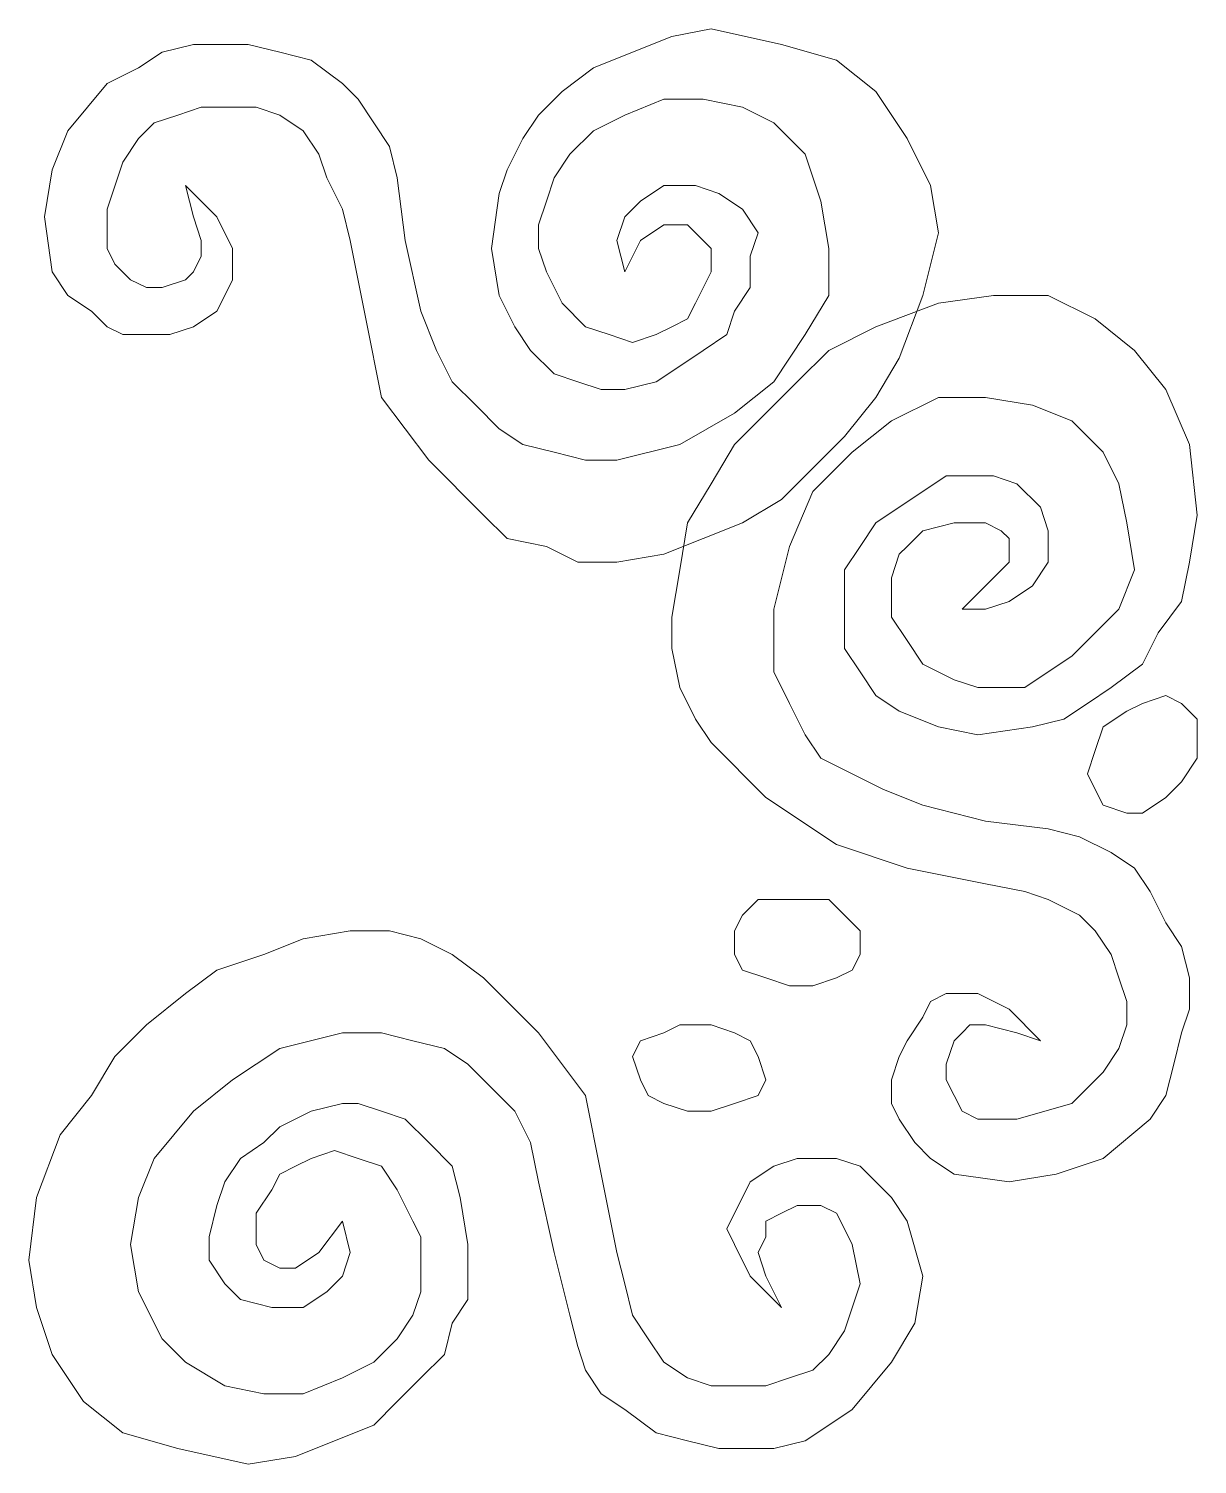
# Model space of a CAD drawing. Extents: x -66030 to 95157, y -13132 to 45879.
# Drawn here: x -14047 to -13465, y 10199 to 10914 of the extents above; entities that cross this region are included whole.
import ezdxf

# ---------------------------------------------------------------- set-up
doc = ezdxf.new("R2010")
doc.units = 0
doc.header["$LTSCALE"] = 100
doc.header["$MEASUREMENT"] = 0
doc.layers.get('0').update_dxf_attribs({"linetype": 'CONTINUOUS'})

msp = doc.modelspace()

# ---------------------------------------------------------------- linework, layer by layer
at = {"lineweight": 0}
for points in [[(-13749.83, 10792.87), (-13753.74, 10808.5), (-13749.83, 10820.21), (-13742.02, 10828.03), (-13730.3, 10835.84), (-13714.68, 10835.84), (-13702.96, 10831.93), (-13691.24, 10824.12), (-13683.43, 10812.4), (-13687.34, 10800.68), (-13687.34, 10785.06), (-13695.15, 10773.34), (-13699.06, 10761.62), (-13710.77, 10753.81), (-13722.49, 10746), (-13734.21, 10738.19), (-13749.83, 10734.28), (-13761.55, 10734.28), (-13773.27, 10738.19), (-13784.99, 10742.09), (-13796.71, 10753.81), (-13804.52, 10765.53), (-13812.33, 10781.15), (-13816.24, 10804.59), (-13812.33, 10831.93), (-13808.42, 10843.65), (-13800.61, 10859.27), (-13792.8, 10870.99), (-13781.08, 10882.71), (-13765.46, 10894.43), (-13745.93, 10902.24), (-13726.4, 10910.05), (-13706.87, 10913.96), (-13671.71, 10906.15), (-13644.37, 10898.33), (-13624.84, 10882.71), (-13609.22, 10859.27), (-13597.5, 10835.84), (-13593.6, 10812.4), (-13601.41, 10781.15), (-13613.13, 10749.91), (-13624.84, 10730.38), (-13640.47, 10710.85), (-13656.09, 10695.22), (-13671.71, 10679.6), (-13691.24, 10667.88), (-13710.77, 10660.07), (-13730.3, 10652.26), (-13753.74, 10648.35), (-13773.27, 10648.35), (-13788.89, 10656.16), (-13808.42, 10660.07), (-13820.14, 10671.79), (-13847.48, 10699.13), (-13870.92, 10730.38), (-13878.73, 10769.44), (-13886.54, 10808.5), (-13890.45, 10824.12), (-13898.26, 10839.74), (-13902.17, 10851.46), (-13909.98, 10863.18), (-13921.7, 10870.99), (-13933.41, 10874.9), (-13949.04, 10874.9), (-13960.76, 10874.9), (-13972.47, 10870.99), (-13984.19, 10867.09), (-13992, 10859.27), (-13999.82, 10847.56), (-14007.63, 10824.12), (-14007.63, 10804.59), (-14003.72, 10796.78), (-13995.91, 10788.97), (-13988.1, 10785.06), (-13980.29, 10785.06), (-13968.57, 10788.97), (-13964.66, 10792.87), (-13960.76, 10800.68), (-13960.76, 10808.5), (-13964.66, 10820.21), (-13968.57, 10835.84), (-13952.94, 10820.21), (-13945.13, 10804.59), (-13945.13, 10796.78), (-13945.13, 10788.97), (-13949.04, 10781.15), (-13952.94, 10773.34), (-13964.66, 10765.53), (-13976.38, 10761.62), (-13988.1, 10761.62), (-13999.82, 10761.62), (-14007.63, 10765.53), (-14015.44, 10773.34), (-14027.16, 10781.15), (-14034.97, 10792.87), (-14038.88, 10820.21), (-14034.97, 10843.65), (-14027.16, 10863.18), (-14007.63, 10886.62), (-13992, 10894.43), (-13980.29, 10902.24), (-13964.66, 10906.15), (-13952.94, 10906.15), (-13937.32, 10906.15), (-13921.7, 10902.24), (-13906.07, 10898.33), (-13890.45, 10886.62), (-13882.64, 10878.8), (-13874.82, 10867.09), (-13867.01, 10855.37), (-13863.11, 10839.74), (-13859.2, 10808.5), (-13851.39, 10773.34), (-13843.58, 10753.81), (-13835.77, 10738.19), (-13824.05, 10726.47), (-13812.33, 10714.75), (-13800.61, 10706.94), (-13784.99, 10703.04), (-13769.36, 10699.13), (-13753.74, 10699.13), (-13722.49, 10706.94), (-13695.15, 10722.56), (-13675.62, 10738.19), (-13660, 10761.62), (-13648.28, 10781.15), (-13648.28, 10804.59), (-13652.18, 10828.03), (-13660, 10851.46), (-13675.62, 10867.09), (-13691.24, 10874.9), (-13710.77, 10878.8), (-13730.3, 10878.8), (-13749.83, 10870.99), (-13765.46, 10863.18), (-13777.18, 10851.46), (-13784.99, 10839.74), (-13788.89, 10828.03), (-13792.8, 10816.31), (-13792.8, 10804.59), (-13788.89, 10792.87), (-13781.08, 10777.25), (-13769.36, 10765.53), (-13757.65, 10761.62), (-13745.93, 10757.72), (-13734.21, 10761.62), (-13726.4, 10765.53), (-13718.59, 10769.44), (-13714.68, 10777.25), (-13706.87, 10792.87), (-13706.87, 10804.59), (-13714.68, 10812.4), (-13718.59, 10816.31), (-13722.49, 10816.31), (-13730.3, 10816.31), (-13742.02, 10808.5), (-13749.83, 10792.87)], [(-13749.83, 10792.87), (-13753.74, 10808.5), (-13749.83, 10820.21), (-13742.02, 10828.03), (-13730.3, 10835.84), (-13714.68, 10835.84), (-13702.96, 10831.93), (-13691.24, 10824.12), (-13683.43, 10812.4), (-13687.34, 10800.68), (-13687.34, 10785.06), (-13695.15, 10773.34), (-13699.06, 10761.62), (-13710.77, 10753.81), (-13722.49, 10746), (-13734.21, 10738.19), (-13749.83, 10734.28), (-13761.55, 10734.28), (-13773.27, 10738.19), (-13784.99, 10742.09), (-13796.71, 10753.81), (-13804.52, 10765.53), (-13812.33, 10781.15), (-13816.24, 10804.59), (-13812.33, 10831.93), (-13808.42, 10843.65), (-13800.61, 10859.27), (-13792.8, 10870.99), (-13781.08, 10882.71), (-13765.46, 10894.43), (-13745.93, 10902.24), (-13726.4, 10910.05), (-13706.87, 10913.96), (-13671.71, 10906.15), (-13644.37, 10898.33), (-13624.84, 10882.71), (-13609.22, 10859.27), (-13597.5, 10835.84), (-13593.6, 10812.4), (-13601.41, 10781.15), (-13613.13, 10749.91), (-13624.84, 10730.38), (-13640.47, 10710.85), (-13656.09, 10695.22), (-13671.71, 10679.6), (-13691.24, 10667.88), (-13710.77, 10660.07), (-13730.3, 10652.26), (-13753.74, 10648.35), (-13773.27, 10648.35), (-13788.89, 10656.16), (-13808.42, 10660.07), (-13820.14, 10671.79), (-13847.48, 10699.13), (-13870.92, 10730.38), (-13878.73, 10769.44), (-13886.54, 10808.5), (-13890.45, 10824.12), (-13898.26, 10839.74), (-13902.17, 10851.46), (-13909.98, 10863.18), (-13921.7, 10870.99), (-13933.41, 10874.9), (-13949.04, 10874.9), (-13960.76, 10874.9), (-13972.47, 10870.99), (-13984.19, 10867.09), (-13992, 10859.27), (-13999.82, 10847.56), (-14007.63, 10824.12), (-14007.63, 10804.59), (-14003.72, 10796.78), (-13995.91, 10788.97), (-13988.1, 10785.06), (-13980.29, 10785.06), (-13968.57, 10788.97), (-13964.66, 10792.87), (-13960.76, 10800.68), (-13960.76, 10808.5), (-13964.66, 10820.21), (-13968.57, 10835.84), (-13952.94, 10820.21), (-13945.13, 10804.59), (-13945.13, 10796.78), (-13945.13, 10788.97), (-13949.04, 10781.15), (-13952.94, 10773.34), (-13964.66, 10765.53), (-13976.38, 10761.62), (-13988.1, 10761.62), (-13999.82, 10761.62), (-14007.63, 10765.53), (-14015.44, 10773.34), (-14027.16, 10781.15), (-14034.97, 10792.87), (-14038.88, 10820.21), (-14034.97, 10843.65), (-14027.16, 10863.18), (-14007.63, 10886.62), (-13992, 10894.43), (-13980.29, 10902.24), (-13964.66, 10906.15), (-13952.94, 10906.15), (-13937.32, 10906.15), (-13921.7, 10902.24), (-13906.07, 10898.33), (-13890.45, 10886.62), (-13882.64, 10878.8), (-13874.82, 10867.09), (-13867.01, 10855.37), (-13863.11, 10839.74), (-13859.2, 10808.5), (-13851.39, 10773.34), (-13843.58, 10753.81), (-13835.77, 10738.19), (-13824.05, 10726.47), (-13812.33, 10714.75), (-13800.61, 10706.94), (-13784.99, 10703.04), (-13769.36, 10699.13), (-13753.74, 10699.13), (-13722.49, 10706.94), (-13695.15, 10722.56), (-13675.62, 10738.19), (-13660, 10761.62), (-13648.28, 10781.15), (-13648.28, 10804.59), (-13652.18, 10828.03), (-13660, 10851.46), (-13675.62, 10867.09), (-13691.24, 10874.9), (-13710.77, 10878.8), (-13730.3, 10878.8), (-13749.83, 10870.99), (-13765.46, 10863.18), (-13777.18, 10851.46), (-13784.99, 10839.74), (-13788.89, 10828.03), (-13792.8, 10816.31), (-13792.8, 10804.59), (-13788.89, 10792.87), (-13781.08, 10777.25), (-13769.36, 10765.53), (-13757.65, 10761.62), (-13745.93, 10757.72), (-13734.21, 10761.62), (-13726.4, 10765.53), (-13718.59, 10769.44), (-13714.68, 10777.25), (-13706.87, 10792.87), (-13706.87, 10804.59), (-13714.68, 10812.4), (-13718.59, 10816.31), (-13722.49, 10816.31), (-13730.3, 10816.31), (-13742.02, 10808.5), (-13749.83, 10792.87)], [(-13581.88, 10624.92), (-13570.16, 10624.92), (-13558.44, 10628.82), (-13546.72, 10636.63), (-13538.91, 10648.35), (-13538.91, 10663.98), (-13542.82, 10675.69), (-13554.54, 10687.41), (-13566.25, 10691.32), (-13577.97, 10691.32), (-13589.69, 10691.32), (-13601.41, 10683.51), (-13613.13, 10675.69), (-13624.84, 10667.88), (-13632.65, 10656.16), (-13640.47, 10644.45), (-13640.47, 10628.82), (-13640.47, 10617.1), (-13640.47, 10605.39), (-13632.65, 10593.67), (-13624.84, 10581.95), (-13613.13, 10574.14), (-13593.6, 10566.33), (-13574.07, 10562.42), (-13546.72, 10566.33), (-13531.1, 10570.23), (-13519.38, 10578.04), (-13507.66, 10585.86), (-13492.04, 10597.57), (-13484.23, 10613.2), (-13472.51, 10628.82), (-13468.6, 10648.35), (-13464.7, 10671.79), (-13468.6, 10706.94), (-13480.32, 10734.28), (-13495.95, 10753.81), (-13515.48, 10769.44), (-13538.91, 10781.15), (-13566.25, 10781.15), (-13593.6, 10777.25), (-13624.84, 10765.53), (-13648.28, 10753.81), (-13663.9, 10738.19), (-13679.53, 10722.56), (-13695.15, 10706.94), (-13706.87, 10687.41), (-13718.59, 10667.88), (-13722.49, 10644.45), (-13726.4, 10621.01), (-13726.4, 10605.39), (-13722.49, 10585.86), (-13714.68, 10570.23), (-13706.87, 10558.51), (-13679.53, 10531.17), (-13644.37, 10507.74), (-13609.22, 10496.02), (-13570.16, 10488.21), (-13550.63, 10484.3), (-13538.91, 10480.39), (-13523.29, 10472.58), (-13515.48, 10464.77), (-13507.66, 10453.05), (-13503.76, 10441.34), (-13499.85, 10429.62), (-13499.85, 10417.9), (-13503.76, 10406.18), (-13511.57, 10394.46), (-13519.38, 10386.65), (-13527.19, 10378.84), (-13554.54, 10371.03), (-13574.07, 10371.03), (-13581.88, 10374.93), (-13585.78, 10382.75), (-13589.69, 10390.56), (-13589.69, 10398.37), (-13585.78, 10410.09), (-13581.88, 10413.99), (-13577.97, 10417.9), (-13570.16, 10417.9), (-13554.54, 10413.99), (-13542.82, 10410.09), (-13558.44, 10425.71), (-13574.07, 10433.52), (-13581.88, 10433.52), (-13589.69, 10433.52), (-13597.5, 10429.62), (-13601.41, 10421.81), (-13609.22, 10410.09), (-13613.13, 10402.28), (-13617.03, 10390.56), (-13617.03, 10378.84), (-13613.13, 10371.03), (-13605.31, 10359.31), (-13597.5, 10351.5), (-13585.78, 10343.69), (-13558.44, 10339.78), (-13535.01, 10343.69), (-13511.57, 10351.5), (-13488.13, 10371.03), (-13480.32, 10382.75), (-13476.42, 10398.37), (-13472.51, 10413.99), (-13468.6, 10425.71), (-13468.6, 10441.34), (-13472.51, 10456.96), (-13480.32, 10468.68), (-13488.13, 10484.3), (-13495.95, 10496.02), (-13507.66, 10503.83), (-13523.29, 10511.64), (-13538.91, 10515.55), (-13570.16, 10519.45), (-13601.41, 10527.27), (-13620.94, 10535.08), (-13636.56, 10542.89), (-13652.18, 10550.7), (-13660, 10562.42), (-13667.81, 10578.04), (-13675.62, 10593.67), (-13675.62, 10609.29), (-13675.62, 10624.92), (-13667.81, 10656.16), (-13656.09, 10683.51), (-13636.56, 10703.04), (-13617.03, 10718.66), (-13593.6, 10730.38), (-13570.16, 10730.38), (-13546.72, 10726.47), (-13527.19, 10718.66), (-13511.57, 10703.04), (-13503.76, 10687.41), (-13499.85, 10667.88), (-13495.95, 10644.45), (-13503.76, 10624.92), (-13515.48, 10613.2), (-13527.19, 10601.48), (-13538.91, 10593.67), (-13550.63, 10585.86), (-13562.35, 10585.86), (-13574.07, 10585.86), (-13585.78, 10589.76), (-13601.41, 10597.57), (-13609.22, 10609.29), (-13617.03, 10621.01), (-13617.03, 10632.73), (-13617.03, 10640.54), (-13613.13, 10652.26), (-13609.22, 10656.16), (-13601.41, 10663.98), (-13585.78, 10667.88), (-13570.16, 10667.88), (-13562.35, 10663.98), (-13558.44, 10660.07), (-13558.44, 10652.26), (-13558.44, 10648.35), (-13570.16, 10636.63), (-13581.88, 10624.92)], [(-13492.04, 10578.04), (-13480.32, 10581.95), (-13472.51, 10578.04), (-13464.7, 10570.23), (-13464.7, 10562.42), (-13464.7, 10550.7), (-13472.51, 10538.98), (-13480.32, 10531.17), (-13492.04, 10523.36), (-13499.85, 10523.36), (-13511.57, 10527.27), (-13515.48, 10535.08), (-13519.38, 10542.89), (-13515.48, 10554.61), (-13511.57, 10566.33), (-13499.85, 10574.14), (-13492.04, 10578.04)], [(-13644.37, 10441.34), (-13636.56, 10445.24), (-13632.65, 10453.05), (-13632.65, 10464.77), (-13640.47, 10472.58), (-13648.28, 10480.39), (-13660, 10480.39), (-13671.71, 10480.39), (-13683.43, 10480.39), (-13691.24, 10472.58), (-13695.15, 10464.77), (-13695.15, 10453.05), (-13691.24, 10445.24), (-13679.53, 10441.34), (-13667.81, 10437.43), (-13656.09, 10437.43), (-13644.37, 10441.34)], [(-13890.45, 10320.25), (-13886.54, 10304.63), (-13890.45, 10292.91), (-13898.26, 10285.1), (-13909.98, 10277.28), (-13925.6, 10277.28), (-13941.23, 10281.19), (-13949.04, 10289), (-13956.85, 10300.72), (-13956.85, 10312.44), (-13952.94, 10328.06), (-13949.04, 10339.78), (-13941.23, 10351.5), (-13929.51, 10359.31), (-13921.7, 10367.12), (-13906.07, 10374.93), (-13890.45, 10378.84), (-13882.64, 10378.84), (-13870.92, 10374.93), (-13859.2, 10371.03), (-13847.48, 10359.31), (-13835.77, 10347.59), (-13831.86, 10331.97), (-13827.95, 10308.53), (-13827.95, 10281.19), (-13835.77, 10269.47), (-13839.67, 10253.85), (-13851.39, 10242.13), (-13863.11, 10230.41), (-13874.82, 10218.7), (-13894.35, 10210.88), (-13913.88, 10203.07), (-13937.32, 10199.17), (-13972.47, 10206.98), (-13999.82, 10214.79), (-14019.35, 10230.41), (-14034.97, 10253.85), (-14042.78, 10277.28), (-14046.69, 10300.72), (-14042.78, 10331.97), (-14031.06, 10363.22), (-14015.44, 10382.75), (-14003.72, 10402.28), (-13988.1, 10417.9), (-13968.57, 10433.52), (-13952.94, 10445.24), (-13929.51, 10453.05), (-13909.98, 10460.87), (-13886.54, 10464.77), (-13867.01, 10464.77), (-13851.39, 10460.87), (-13835.77, 10453.05), (-13820.14, 10441.34), (-13792.8, 10413.99), (-13769.36, 10382.75), (-13761.55, 10343.69), (-13753.74, 10304.63), (-13749.83, 10289), (-13745.93, 10273.38), (-13738.12, 10261.66), (-13730.3, 10249.94), (-13718.59, 10242.13), (-13706.87, 10238.22), (-13695.15, 10238.22), (-13679.53, 10238.22), (-13667.81, 10242.13), (-13656.09, 10246.04), (-13648.28, 10253.85), (-13640.47, 10265.57), (-13632.65, 10289), (-13636.56, 10308.53), (-13640.47, 10316.34), (-13644.37, 10324.16), (-13652.18, 10328.06), (-13663.9, 10328.06), (-13671.71, 10324.16), (-13679.53, 10320.25), (-13679.53, 10312.44), (-13683.43, 10304.63), (-13679.53, 10292.91), (-13671.71, 10277.28), (-13687.34, 10292.91), (-13695.15, 10308.53), (-13699.06, 10316.34), (-13695.15, 10324.16), (-13691.24, 10331.97), (-13687.34, 10339.78), (-13675.62, 10347.59), (-13663.9, 10351.5), (-13652.18, 10351.5), (-13644.37, 10351.5), (-13632.65, 10347.59), (-13624.84, 10339.78), (-13617.03, 10331.97), (-13609.22, 10320.25), (-13601.41, 10292.91), (-13605.31, 10269.47), (-13617.03, 10249.94), (-13636.56, 10226.51), (-13648.28, 10218.7), (-13660, 10210.88), (-13675.62, 10206.98), (-13691.24, 10206.98), (-13702.96, 10206.98), (-13718.59, 10210.88), (-13734.21, 10214.79), (-13749.83, 10226.51), (-13761.55, 10234.32), (-13769.36, 10246.04), (-13773.27, 10257.75), (-13777.18, 10273.38), (-13784.99, 10304.63), (-13792.8, 10339.78), (-13796.71, 10359.31), (-13804.52, 10374.93), (-13816.24, 10386.65), (-13827.95, 10398.37), (-13839.67, 10406.18), (-13855.3, 10410.09), (-13870.92, 10413.99), (-13890.45, 10413.99), (-13921.7, 10406.18), (-13945.13, 10390.56), (-13964.66, 10374.93), (-13984.19, 10351.5), (-13992, 10331.97), (-13995.91, 10308.53), (-13992, 10285.1), (-13980.29, 10261.66), (-13968.57, 10249.94), (-13949.04, 10238.22), (-13929.51, 10234.32), (-13909.98, 10234.32), (-13890.45, 10242.13), (-13874.82, 10249.94), (-13863.11, 10261.66), (-13855.3, 10273.38), (-13851.39, 10285.1), (-13851.39, 10296.81), (-13851.39, 10312.44), (-13855.3, 10320.25), (-13863.11, 10335.87), (-13870.92, 10347.59), (-13882.64, 10351.5), (-13894.35, 10355.4), (-13906.07, 10351.5), (-13913.88, 10347.59), (-13921.7, 10343.69), (-13925.6, 10335.87), (-13933.41, 10324.16), (-13933.41, 10308.53), (-13929.51, 10300.72), (-13921.7, 10296.81), (-13917.79, 10296.81), (-13913.88, 10296.81), (-13902.17, 10304.63), (-13890.45, 10320.25)], [(-13695.15, 10378.84), (-13683.43, 10382.75), (-13679.53, 10390.56), (-13683.43, 10402.28), (-13687.34, 10410.09), (-13695.15, 10413.99), (-13706.87, 10417.9), (-13722.49, 10417.9), (-13730.3, 10413.99), (-13742.02, 10410.09), (-13745.93, 10402.28), (-13742.02, 10390.56), (-13738.12, 10382.75), (-13730.3, 10378.84), (-13718.59, 10374.93), (-13706.87, 10374.93), (-13695.15, 10378.84)]]:
    msp.add_lwpolyline(points, close=True, dxfattribs=at)
for points in [[(-13581.88, 10624.92), (-13570.16, 10624.92), (-13558.44, 10628.82), (-13546.72, 10636.63), (-13538.91, 10648.35), (-13538.91, 10663.98), (-13542.82, 10675.69), (-13554.54, 10687.41), (-13566.25, 10691.32), (-13577.97, 10691.32), (-13589.69, 10691.32), (-13601.41, 10683.51), (-13613.13, 10675.69), (-13624.84, 10667.88), (-13632.65, 10656.16), (-13640.47, 10644.45), (-13640.47, 10628.82), (-13640.47, 10617.1), (-13640.47, 10605.39), (-13632.65, 10593.67), (-13624.84, 10581.95), (-13613.13, 10574.14), (-13593.6, 10566.33), (-13574.07, 10562.42), (-13546.72, 10566.33), (-13531.1, 10570.23), (-13519.38, 10578.04), (-13507.66, 10585.86), (-13492.04, 10597.57), (-13484.23, 10613.2), (-13472.51, 10628.82), (-13468.6, 10648.35), (-13464.7, 10671.79), (-13468.6, 10706.94), (-13480.32, 10734.28), (-13495.95, 10753.81), (-13515.48, 10769.44), (-13538.91, 10781.15), (-13566.25, 10781.15), (-13593.6, 10777.25), (-13624.84, 10765.53), (-13648.28, 10753.81), (-13663.9, 10738.19), (-13679.53, 10722.56), (-13695.15, 10706.94), (-13706.87, 10687.41), (-13718.59, 10667.88), (-13722.49, 10644.45), (-13726.4, 10621.01), (-13726.4, 10605.39), (-13722.49, 10585.86), (-13714.68, 10570.23), (-13706.87, 10558.51), (-13679.53, 10531.17), (-13644.37, 10507.74), (-13609.22, 10496.02), (-13570.16, 10488.21), (-13550.63, 10484.3), (-13538.91, 10480.39), (-13523.29, 10472.58), (-13515.48, 10464.77), (-13507.66, 10453.05), (-13503.76, 10441.34), (-13499.85, 10429.62), (-13499.85, 10417.9), (-13503.76, 10406.18), (-13511.57, 10394.46), (-13519.38, 10386.65), (-13527.19, 10378.84), (-13554.54, 10371.03), (-13574.07, 10371.03), (-13581.88, 10374.93), (-13585.78, 10382.75), (-13589.69, 10390.56), (-13589.69, 10398.37), (-13585.78, 10410.09), (-13581.88, 10413.99), (-13577.97, 10417.9), (-13570.16, 10417.9), (-13554.54, 10413.99), (-13542.82, 10410.09), (-13558.44, 10425.71), (-13574.07, 10433.52), (-13581.88, 10433.52), (-13589.69, 10433.52), (-13597.5, 10429.62), (-13601.41, 10421.81), (-13609.22, 10410.09), (-13613.13, 10402.28), (-13617.03, 10390.56), (-13617.03, 10378.84), (-13613.13, 10371.03), (-13605.31, 10359.31), (-13597.5, 10351.5), (-13585.78, 10343.69), (-13558.44, 10339.78), (-13535.01, 10343.69), (-13511.57, 10351.5), (-13488.13, 10371.03), (-13480.32, 10382.75), (-13476.42, 10398.37), (-13472.51, 10413.99), (-13468.6, 10425.71), (-13468.6, 10441.34), (-13472.51, 10456.96), (-13480.32, 10468.68), (-13488.13, 10484.3), (-13495.95, 10496.02), (-13507.66, 10503.83), (-13523.29, 10511.64), (-13538.91, 10515.55), (-13570.16, 10519.45), (-13601.41, 10527.27), (-13620.94, 10535.08), (-13636.56, 10542.89), (-13652.18, 10550.7), (-13660, 10562.42), (-13667.81, 10578.04), (-13675.62, 10593.67), (-13675.62, 10609.29), (-13675.62, 10624.92), (-13667.81, 10656.16), (-13656.09, 10683.51), (-13636.56, 10703.04), (-13617.03, 10718.66), (-13593.6, 10730.38), (-13570.16, 10730.38), (-13546.72, 10726.47), (-13527.19, 10718.66), (-13511.57, 10703.04), (-13503.76, 10687.41), (-13499.85, 10667.88), (-13495.95, 10644.45), (-13503.76, 10624.92), (-13515.48, 10613.2), (-13527.19, 10601.48), (-13538.91, 10593.67), (-13550.63, 10585.86), (-13562.35, 10585.86), (-13574.07, 10585.86), (-13585.78, 10589.76), (-13601.41, 10597.57), (-13609.22, 10609.29), (-13617.03, 10621.01), (-13617.03, 10632.73), (-13617.03, 10640.54), (-13613.13, 10652.26), (-13609.22, 10656.16), (-13601.41, 10663.98), (-13585.78, 10667.88), (-13570.16, 10667.88), (-13562.35, 10663.98), (-13558.44, 10660.07), (-13558.44, 10652.26), (-13558.44, 10648.35), (-13570.16, 10636.63), (-13581.88, 10624.92)], [(-13492.04, 10578.04), (-13480.32, 10581.95), (-13472.51, 10578.04), (-13464.7, 10570.23), (-13464.7, 10562.42), (-13464.7, 10550.7), (-13472.51, 10538.98), (-13480.32, 10531.17), (-13492.04, 10523.36), (-13499.85, 10523.36), (-13511.57, 10527.27), (-13515.48, 10535.08), (-13519.38, 10542.89), (-13515.48, 10554.61), (-13511.57, 10566.33), (-13499.85, 10574.14), (-13492.04, 10578.04)], [(-13644.37, 10441.34), (-13636.56, 10445.24), (-13632.65, 10453.05), (-13632.65, 10464.77), (-13640.47, 10472.58), (-13648.28, 10480.39), (-13660, 10480.39), (-13671.71, 10480.39), (-13683.43, 10480.39), (-13691.24, 10472.58), (-13695.15, 10464.77), (-13695.15, 10453.05), (-13691.24, 10445.24), (-13679.53, 10441.34), (-13667.81, 10437.43), (-13656.09, 10437.43), (-13644.37, 10441.34)], [(-13890.45, 10320.25), (-13886.54, 10304.63), (-13890.45, 10292.91), (-13898.26, 10285.1), (-13909.98, 10277.28), (-13925.6, 10277.28), (-13941.23, 10281.19), (-13949.04, 10289), (-13956.85, 10300.72), (-13956.85, 10312.44), (-13952.94, 10328.06), (-13949.04, 10339.78), (-13941.23, 10351.5), (-13929.51, 10359.31), (-13921.7, 10367.12), (-13906.07, 10374.93), (-13890.45, 10378.84), (-13882.64, 10378.84), (-13870.92, 10374.93), (-13859.2, 10371.03), (-13847.48, 10359.31), (-13835.77, 10347.59), (-13831.86, 10331.97), (-13827.95, 10308.53), (-13827.95, 10281.19), (-13835.77, 10269.47), (-13839.67, 10253.85), (-13851.39, 10242.13), (-13863.11, 10230.41), (-13874.82, 10218.7), (-13894.35, 10210.88), (-13913.88, 10203.07), (-13937.32, 10199.17), (-13972.47, 10206.98), (-13999.82, 10214.79), (-14019.35, 10230.41), (-14034.97, 10253.85), (-14042.78, 10277.28), (-14046.69, 10300.72), (-14042.78, 10331.97), (-14031.06, 10363.22), (-14015.44, 10382.75), (-14003.72, 10402.28), (-13988.1, 10417.9), (-13968.57, 10433.52), (-13952.94, 10445.24), (-13929.51, 10453.05), (-13909.98, 10460.87), (-13886.54, 10464.77), (-13867.01, 10464.77), (-13851.39, 10460.87), (-13835.77, 10453.05), (-13820.14, 10441.34), (-13792.8, 10413.99), (-13769.36, 10382.75), (-13761.55, 10343.69), (-13753.74, 10304.63), (-13749.83, 10289), (-13745.93, 10273.38), (-13738.12, 10261.66), (-13730.3, 10249.94), (-13718.59, 10242.13), (-13706.87, 10238.22), (-13695.15, 10238.22), (-13679.53, 10238.22), (-13667.81, 10242.13), (-13656.09, 10246.04), (-13648.28, 10253.85), (-13640.47, 10265.57), (-13632.65, 10289), (-13636.56, 10308.53), (-13640.47, 10316.34), (-13644.37, 10324.16), (-13652.18, 10328.06), (-13663.9, 10328.06), (-13671.71, 10324.16), (-13679.53, 10320.25), (-13679.53, 10312.44), (-13683.43, 10304.63), (-13679.53, 10292.91), (-13671.71, 10277.28), (-13687.34, 10292.91), (-13695.15, 10308.53), (-13699.06, 10316.34), (-13695.15, 10324.16), (-13691.24, 10331.97), (-13687.34, 10339.78), (-13675.62, 10347.59), (-13663.9, 10351.5), (-13652.18, 10351.5), (-13644.37, 10351.5), (-13632.65, 10347.59), (-13624.84, 10339.78), (-13617.03, 10331.97), (-13609.22, 10320.25), (-13601.41, 10292.91), (-13605.31, 10269.47), (-13617.03, 10249.94), (-13636.56, 10226.51), (-13648.28, 10218.7), (-13660, 10210.88), (-13675.62, 10206.98), (-13691.24, 10206.98), (-13702.96, 10206.98), (-13718.59, 10210.88), (-13734.21, 10214.79), (-13749.83, 10226.51), (-13761.55, 10234.32), (-13769.36, 10246.04), (-13773.27, 10257.75), (-13777.18, 10273.38), (-13784.99, 10304.63), (-13792.8, 10339.78), (-13796.71, 10359.31), (-13804.52, 10374.93), (-13816.24, 10386.65), (-13827.95, 10398.37), (-13839.67, 10406.18), (-13855.3, 10410.09), (-13870.92, 10413.99), (-13890.45, 10413.99), (-13921.7, 10406.18), (-13945.13, 10390.56), (-13964.66, 10374.93), (-13984.19, 10351.5), (-13992, 10331.97), (-13995.91, 10308.53), (-13992, 10285.1), (-13980.29, 10261.66), (-13968.57, 10249.94), (-13949.04, 10238.22), (-13929.51, 10234.32), (-13909.98, 10234.32), (-13890.45, 10242.13), (-13874.82, 10249.94), (-13863.11, 10261.66), (-13855.3, 10273.38), (-13851.39, 10285.1), (-13851.39, 10296.81), (-13851.39, 10312.44), (-13855.3, 10320.25), (-13863.11, 10335.87), (-13870.92, 10347.59), (-13882.64, 10351.5), (-13894.35, 10355.4), (-13906.07, 10351.5), (-13913.88, 10347.59), (-13921.7, 10343.69), (-13925.6, 10335.87), (-13933.41, 10324.16), (-13933.41, 10308.53), (-13929.51, 10300.72), (-13921.7, 10296.81), (-13917.79, 10296.81), (-13913.88, 10296.81), (-13902.17, 10304.63), (-13890.45, 10320.25)], [(-13695.15, 10378.84), (-13683.43, 10382.75), (-13679.53, 10390.56), (-13683.43, 10402.28), (-13687.34, 10410.09), (-13695.15, 10413.99), (-13706.87, 10417.9), (-13722.49, 10417.9), (-13730.3, 10413.99), (-13742.02, 10410.09), (-13745.93, 10402.28), (-13742.02, 10390.56), (-13738.12, 10382.75), (-13730.3, 10378.84), (-13718.59, 10374.93), (-13706.87, 10374.93), (-13695.15, 10378.84)]]:
    msp.add_lwpolyline(points, dxfattribs=at)

doc.saveas('drawing.dxf')
